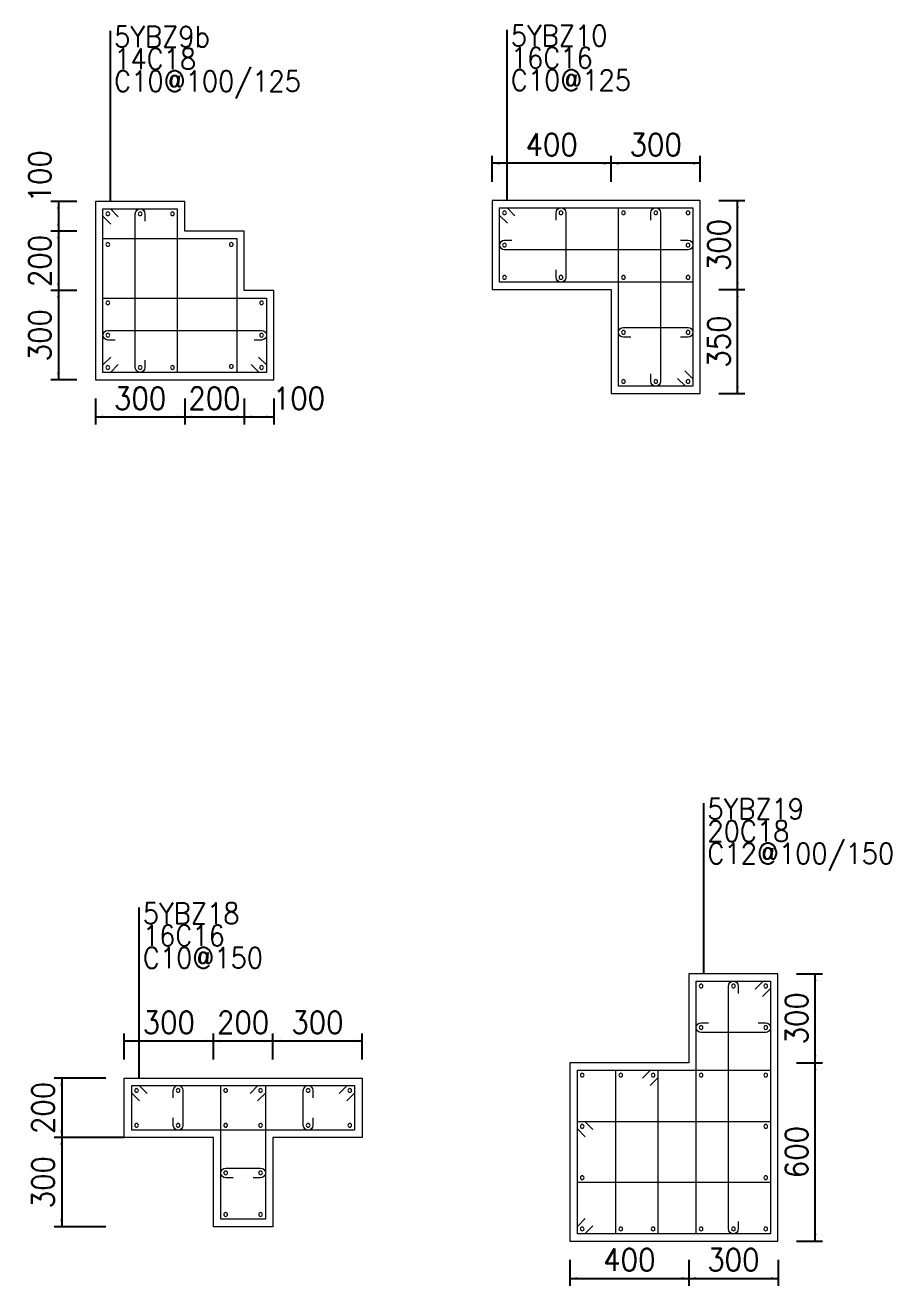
# Model space of a CAD drawing. Extents: x 292423 to 377252, y 106557 to 361882.
# Drawn here: x 334043 to 345706, y 185475 to 202442 of the extents above; entities that cross this region are included whole.
import ezdxf
from ezdxf.enums import TextEntityAlignment as Align

# ---------------------------------------------------------------- set-up
doc = ezdxf.new("R2010")
doc.units = 0
doc.header["$LTSCALE"] = 1000
for name, color, linetype, lineweight in [('REIN', 6, 'Continuous', 18), ('Z-柱大样外框', 7, 'ByLayer', 18), ('Z-详图标注', 3, 'Continuous', 18)]:
    doc.layers.add(name, color=color, linetype=linetype, lineweight=lineweight)
doc.layers.add('THIN', color=7, linetype='Continuous')
doc.layers.add('Y阴影', color=254, linetype='Continuous')
doc.styles.get("Standard").update_dxf_attribs({"font": 'standard'})
doc.dimstyles.get("Standard").update_dxf_attribs({"dimtxt": 300, "dimasz": 100, "dimexe": 100, "dimexo": 250, "dimgap": 100, "dimtad": 0, "dimtoh": 1, "dimdec": 0, "dimlfac": 0.25, "dimdsep": 46, "dimcen": 0.09, "dimclrt": 7, "dimadec": 0, "dimazin": 0, "dimtfac": 1, "dimtdec": 4, "dimtofl": 0, "dimtmove": 0, "dimatfit": 3, "dimfxl": 1, "dimtolj": 1, "dimtzin": 0, "dimarcsym": 0})

# ---------------------------------------------------------------- blocks, each defined once
blk = doc.blocks.new('*D839')
at = {"layer": 'Z-详图标注', "color": 0, "linetype": 'ByBlock', "lineweight": -2}
for p, q in [((337376, 188519), (337376, 188869)), ((338576, 188519), (338576, 188869)), ((338576, 188769), (337376, 188769))]:
    blk.add_line(p, q, dxfattribs=at)
for points in [[(337376, 188769), (337476, 188786), (337476, 188753)], [(338576, 188769), (338476, 188753), (338476, 188786)]]:
    blk.add_solid(points, dxfattribs=at)
at = {"layer": 'Z-详图标注', "color": 7, "linetype": 'Continuous', "lineweight": -2, "insert": (337976, 189019), "char_height": 300, "width": 566.67, "attachment_point": 5, "rotation": 359.9998}
blk.add_mtext('300', dxfattribs=at)
blk = doc.blocks.new('*D463')
at = {"layer": 'Z-详图标注', "color": 0, "linetype": 'ByBlock', "lineweight": -2}
for p, q in [((336576, 188519), (336576, 188869)), ((337376, 188519), (337376, 188869)), ((337376, 188769), (336576, 188769))]:
    blk.add_line(p, q, dxfattribs=at)
for points in [[(336576, 188769), (336676, 188786), (336676, 188753)], [(337376, 188769), (337276, 188753), (337276, 188786)]]:
    blk.add_solid(points, dxfattribs=at)
at = {"layer": 'Z-详图标注', "color": 7, "linetype": 'Continuous', "lineweight": -2, "insert": (336976, 189019), "char_height": 300, "width": 566.67, "attachment_point": 5, "rotation": 359.9998}
blk.add_mtext('200', dxfattribs=at)
blk = doc.blocks.new('*D518')
at = {"layer": 'Z-详图标注', "color": 0, "linetype": 'ByBlock', "lineweight": -2}
for p, q in [((335376, 188519), (335376, 188869)), ((336576, 188519), (336576, 188869)), ((336576, 188769), (335376, 188769))]:
    blk.add_line(p, q, dxfattribs=at)
for points in [[(335376, 188769), (335476, 188786), (335476, 188753)], [(336576, 188769), (336476, 188753), (336476, 188786)]]:
    blk.add_solid(points, dxfattribs=at)
at = {"layer": 'Z-详图标注', "color": 7, "linetype": 'Continuous', "lineweight": -2, "insert": (335976, 189019), "char_height": 300, "width": 566.67, "attachment_point": 5, "rotation": 359.9998}
blk.add_mtext('300', dxfattribs=at)
blk = doc.blocks.new('*D128')
at = {"layer": 'Z-详图标注', "color": 0, "linetype": 'ByBlock', "lineweight": -2}
for p, q in [((335126, 188269), (334434, 188269)), ((334534, 188269), (334534, 187469)), ((335126, 187469), (334434, 187469))]:
    blk.add_line(p, q, dxfattribs=at)
for points in [[(334534, 188269), (334550, 188169), (334517, 188169)], [(334534, 187469), (334517, 187569), (334550, 187569)]]:
    blk.add_solid(points, dxfattribs=at)
at = {"layer": 'Z-详图标注', "color": 7, "linetype": 'Continuous', "lineweight": -2, "insert": (334284, 187869), "char_height": 300, "width": 566.67, "attachment_point": 5, "rotation": 89.9997}
blk.add_mtext('200', dxfattribs=at)
blk = doc.blocks.new('*D621')
at = {"layer": 'Z-详图标注', "color": 0, "linetype": 'ByBlock', "lineweight": -2}
for p, q in [((335126, 187469), (334434, 187469)), ((334534, 187469), (334534, 186269)), ((335126, 186269), (334434, 186269))]:
    blk.add_line(p, q, dxfattribs=at)
for points in [[(334534, 187469), (334550, 187369), (334517, 187369)], [(334534, 186269), (334517, 186369), (334550, 186369)]]:
    blk.add_solid(points, dxfattribs=at)
at = {"layer": 'Z-详图标注', "color": 7, "linetype": 'Continuous', "lineweight": -2, "insert": (334284, 186869), "char_height": 300, "width": 566.67, "attachment_point": 5, "rotation": 89.9997}
blk.add_mtext('300', dxfattribs=at)
blk = doc.blocks.new('*D803')
at = {"layer": 'Z-详图标注', "color": 0, "linetype": 'ByBlock', "lineweight": -2}
for p, q in [((341375, 185825), (341375, 185475)), ((342975, 185825), (342975, 185475)), ((341375, 185575), (342975, 185575))]:
    blk.add_line(p, q, dxfattribs=at)
for points in [[(341375, 185575), (341475, 185591), (341475, 185558)], [(342975, 185575), (342875, 185558), (342875, 185591)]]:
    blk.add_solid(points, dxfattribs=at)
at = {"layer": 'Z-详图标注', "color": 7, "linetype": 'Continuous', "lineweight": -2, "insert": (342175, 185825), "char_height": 300, "width": 576.67, "attachment_point": 5}
blk.add_mtext('400', dxfattribs=at)
blk = doc.blocks.new('*D420')
at = {"layer": 'Z-详图标注', "color": 0, "linetype": 'ByBlock', "lineweight": -2}
for p, q in [((342975, 185825), (342975, 185475)), ((344175, 185825), (344175, 185475)), ((342975, 185575), (344175, 185575))]:
    blk.add_line(p, q, dxfattribs=at)
for points in [[(342975, 185575), (343075, 185591), (343075, 185558)], [(344175, 185575), (344075, 185558), (344075, 185591)]]:
    blk.add_solid(points, dxfattribs=at)
at = {"layer": 'Z-详图标注', "color": 7, "linetype": 'Continuous', "lineweight": -2, "insert": (343575, 185825), "char_height": 300, "width": 566.67, "attachment_point": 5}
blk.add_mtext('300', dxfattribs=at)
blk = doc.blocks.new('*D31')
at = {"layer": 'Z-详图标注', "color": 0, "linetype": 'ByBlock', "lineweight": -2}
for p, q in [((344425, 188476), (344775, 188476)), ((344675, 186075), (344675, 188476)), ((344425, 186075), (344775, 186075))]:
    blk.add_line(p, q, dxfattribs=at)
for points in [[(344675, 188476), (344691, 188376), (344658, 188376)], [(344675, 186075), (344658, 186175), (344691, 186175)]]:
    blk.add_solid(points, dxfattribs=at)
at = {"layer": 'Z-详图标注', "color": 7, "linetype": 'Continuous', "lineweight": -2, "insert": (344425, 187275), "char_height": 300, "width": 556.67, "attachment_point": 5, "rotation": 90}
blk.add_mtext('600', dxfattribs=at)
blk = doc.blocks.new('*D522')
at = {"layer": 'Z-详图标注', "color": 0, "linetype": 'ByBlock', "lineweight": -2}
for p, q in [((344425, 189675), (344775, 189675)), ((344675, 188476), (344675, 189675)), ((344425, 188476), (344775, 188476))]:
    blk.add_line(p, q, dxfattribs=at)
for points in [[(344675, 189675), (344691, 189575), (344658, 189575)], [(344675, 188476), (344658, 188576), (344691, 188576)]]:
    blk.add_solid(points, dxfattribs=at)
at = {"layer": 'Z-详图标注', "color": 7, "linetype": 'Continuous', "lineweight": -2, "insert": (344425, 189075), "char_height": 300, "width": 566.67, "attachment_point": 5, "rotation": 90}
blk.add_mtext('300', dxfattribs=at)
blk = doc.blocks.new('*D602')
at = {"layer": 'Z-详图标注', "color": 0, "linetype": 'ByBlock', "lineweight": -2}
for p, q in [((343379, 198883), (343729, 198883)), ((343629, 197483), (343629, 198883)), ((343379, 197483), (343729, 197483))]:
    blk.add_line(p, q, dxfattribs=at)
for points in [[(343629, 198883), (343646, 198783), (343613, 198783)], [(343629, 197483), (343613, 197583), (343646, 197583)]]:
    blk.add_solid(points, dxfattribs=at)
at = {"layer": 'Z-详图标注', "color": 7, "linetype": 'Continuous', "lineweight": -2, "insert": (343379, 198183), "char_height": 300, "width": 566.67, "attachment_point": 5, "rotation": 90}
blk.add_mtext('350', dxfattribs=at)
blk = doc.blocks.new('*D224')
at = {"layer": 'Z-详图标注', "color": 0, "linetype": 'ByBlock', "lineweight": -2}
for p, q in [((343379, 200083), (343729, 200083)), ((343629, 198883), (343629, 200083)), ((343379, 198883), (343729, 198883))]:
    blk.add_line(p, q, dxfattribs=at)
for points in [[(343629, 200083), (343646, 199983), (343613, 199983)], [(343629, 198883), (343613, 198983), (343646, 198983)]]:
    blk.add_solid(points, dxfattribs=at)
at = {"layer": 'Z-详图标注', "color": 7, "linetype": 'Continuous', "lineweight": -2, "insert": (343379, 199483), "char_height": 300, "width": 566.67, "attachment_point": 5, "rotation": 90}
blk.add_mtext('300', dxfattribs=at)
blk = doc.blocks.new('*D278')
at = {"layer": 'Z-详图标注', "color": 0, "linetype": 'ByBlock', "lineweight": -2}
for p, q in [((341929, 200333), (341929, 200683)), ((343129, 200583), (341929, 200583)), ((343129, 200333), (343129, 200683))]:
    blk.add_line(p, q, dxfattribs=at)
for points in [[(341929, 200583), (342029, 200599), (342029, 200566)], [(343129, 200583), (343029, 200566), (343029, 200599)]]:
    blk.add_solid(points, dxfattribs=at)
at = {"layer": 'Z-详图标注', "color": 7, "linetype": 'Continuous', "lineweight": -2, "insert": (342529, 200833), "char_height": 300, "width": 566.67, "attachment_point": 5}
blk.add_mtext('300', dxfattribs=at)
blk = doc.blocks.new('*D757')
at = {"layer": 'Z-详图标注', "color": 0, "linetype": 'ByBlock', "lineweight": -2}
for p, q in [((340329, 200333), (340329, 200683)), ((341929, 200583), (340329, 200583)), ((341929, 200333), (341929, 200683))]:
    blk.add_line(p, q, dxfattribs=at)
for points in [[(340329, 200583), (340429, 200599), (340429, 200566)], [(341929, 200583), (341829, 200566), (341829, 200599)]]:
    blk.add_solid(points, dxfattribs=at)
at = {"layer": 'Z-详图标注', "color": 7, "linetype": 'Continuous', "lineweight": -2, "insert": (341129, 200833), "char_height": 300, "width": 576.67, "attachment_point": 5}
blk.add_mtext('400', dxfattribs=at)
blk = doc.blocks.new('*D435')
at = {"layer": 'Z-详图标注', "color": 0, "linetype": 'ByBlock', "lineweight": -2}
for p, q in [((334740, 200069), (334390, 200069)), ((334490, 200069), (334490, 199669)), ((334740, 199669), (334390, 199669))]:
    blk.add_line(p, q, dxfattribs=at)
for points in [[(334490, 200069), (334507, 199969), (334473, 199969)], [(334490, 199669), (334473, 199769), (334507, 199769)]]:
    blk.add_solid(points, dxfattribs=at)
at = {"layer": 'Z-详图标注', "color": 7, "linetype": 'Continuous', "lineweight": -2, "insert": (334240, 200408), "char_height": 300, "width": 476.67, "attachment_point": 5, "rotation": 90}
blk.add_mtext('100', dxfattribs=at)
blk = doc.blocks.new('*D38')
at = {"layer": 'Z-详图标注', "color": 0, "linetype": 'ByBlock', "lineweight": -2}
for p, q in [((334740, 198869), (334390, 198869)), ((334490, 198869), (334490, 197669)), ((334740, 197669), (334390, 197669))]:
    blk.add_line(p, q, dxfattribs=at)
for points in [[(334490, 198869), (334507, 198769), (334473, 198769)], [(334490, 197669), (334473, 197769), (334507, 197769)]]:
    blk.add_solid(points, dxfattribs=at)
at = {"layer": 'Z-详图标注', "color": 7, "linetype": 'Continuous', "lineweight": -2, "insert": (334240, 198269), "char_height": 300, "width": 566.67, "attachment_point": 5, "rotation": 90}
blk.add_mtext('300', dxfattribs=at)
blk = doc.blocks.new('*D102')
at = {"layer": 'Z-详图标注', "color": 0, "linetype": 'ByBlock', "lineweight": -2}
for p, q in [((334990, 197419), (334990, 197069)), ((336190, 197419), (336190, 197069)), ((334990, 197169), (336190, 197169))]:
    blk.add_line(p, q, dxfattribs=at)
for points in [[(334990, 197169), (335090, 197186), (335090, 197153)], [(336190, 197169), (336090, 197153), (336090, 197186)]]:
    blk.add_solid(points, dxfattribs=at)
at = {"layer": 'Z-详图标注', "color": 7, "linetype": 'Continuous', "lineweight": -2, "insert": (335590, 197419), "char_height": 300, "width": 566.67, "attachment_point": 5}
blk.add_mtext('300', dxfattribs=at)
blk = doc.blocks.new('*D585')
at = {"layer": 'Z-详图标注', "color": 0, "linetype": 'ByBlock', "lineweight": -2}
for p, q in [((336190, 197419), (336190, 197069)), ((336990, 197419), (336990, 197069)), ((336190, 197169), (336990, 197169))]:
    blk.add_line(p, q, dxfattribs=at)
for points in [[(336190, 197169), (336290, 197186), (336290, 197153)], [(336990, 197169), (336890, 197153), (336890, 197186)]]:
    blk.add_solid(points, dxfattribs=at)
at = {"layer": 'Z-详图标注', "color": 7, "linetype": 'Continuous', "lineweight": -2, "insert": (336590, 197419), "char_height": 300, "width": 566.67, "attachment_point": 5}
blk.add_mtext('200', dxfattribs=at)
blk = doc.blocks.new('*D258')
at = {"layer": 'Z-详图标注', "color": 0, "linetype": 'ByBlock', "lineweight": -2}
for p, q in [((334740, 199669), (334390, 199669)), ((334490, 199669), (334490, 198869)), ((334740, 198869), (334390, 198869))]:
    blk.add_line(p, q, dxfattribs=at)
for points in [[(334490, 199669), (334507, 199569), (334473, 199569)], [(334490, 198869), (334473, 198969), (334507, 198969)]]:
    blk.add_solid(points, dxfattribs=at)
at = {"layer": 'Z-详图标注', "color": 7, "linetype": 'Continuous', "lineweight": -2, "insert": (334240, 199269), "char_height": 300, "width": 566.67, "attachment_point": 5, "rotation": 90}
blk.add_mtext('200', dxfattribs=at)
blk = doc.blocks.new('*D743')
at = {"layer": 'Z-详图标注', "color": 0, "linetype": 'ByBlock', "lineweight": -2}
for p, q in [((336990, 197419), (336990, 197069)), ((337390, 197419), (337390, 197069)), ((336990, 197169), (337390, 197169))]:
    blk.add_line(p, q, dxfattribs=at)
for points in [[(336990, 197169), (337090, 197186), (337090, 197153)], [(337390, 197169), (337290, 197153), (337290, 197186)]]:
    blk.add_solid(points, dxfattribs=at)
at = {"layer": 'Z-详图标注', "color": 7, "linetype": 'Continuous', "lineweight": -2, "insert": (337728, 197419), "char_height": 300, "width": 476.67, "attachment_point": 5}
blk.add_mtext('100', dxfattribs=at)

msp = doc.modelspace()

# ---------------------------------------------------------------- linework, layer by layer
at = {"layer": 'REIN', "color": 6}
for points in [[(335196, 199763.2), (335089.9, 199869.3), (335089.9, 199969.3), (336089.9, 199969.3), (336089.9, 197769.3), (335089.9, 197769.3), (335089.9, 199969.3), (335189.9, 199969.3), (335296, 199863.2)], [(340534.6, 199776.6), (340428.6, 199882.6), (340428.6, 199982.6), (343029.2, 199982.6), (343029.2, 198982.6), (340428.6, 198982.6), (340428.6, 199982.6), (340528.6, 199982.6), (340634.6, 199876.6)], [(342923.1, 197788.7), (343029.2, 197682.6), (343029.2, 197582.6), (342029.2, 197582.6), (342029.2, 199982.6), (343029.2, 199982.6), (343029.2, 197582.6), (342929.2, 197582.6), (342823.1, 197688.7)], [(335296, 197875.4), (335189.9, 197769.3), (335089.9, 197769.3), (335089.9, 199569.3), (336889.9, 199569.3), (336889.9, 197769.3), (335089.9, 197769.3), (335089.9, 197869.3), (335196, 197975.4)], [(337183.8, 197975.4), (337289.9, 197869.3), (337289.9, 197769.3), (335089.9, 197769.3), (335089.9, 198769.3), (337289.9, 198769.3), (337289.9, 197769.3), (337189.9, 197769.3), (337083.8, 197875.4)], [(343868.5, 189468.8), (343974.6, 189574.8), (344074.6, 189574.8), (344074.6, 186174.8), (343074.6, 186174.8), (343074.6, 189574.8), (344074.6, 189574.8), (344074.6, 189474.8), (343968.5, 189368.8)], [(341680.6, 186280.9), (341574.6, 186174.8), (341474.6, 186174.8), (341474.6, 188376), (344074.6, 188376), (344074.6, 186174.8), (341474.6, 186174.8), (341474.6, 186274.8), (341580.6, 186380.9)], [(342353.1, 188269.9), (342459.1, 188376), (342559.1, 188376), (342559.1, 186174.8), (341993.7, 186174.8), (341993.7, 188376), (342559.1, 188376), (342559.1, 188276), (342453.1, 188169.9)], [(335582.2, 187963.3), (335476.2, 188069.4), (335476.2, 188169.4), (337276.1, 188169.4), (337276.1, 187569.4), (335476.2, 187569.4), (335476.2, 188169.4), (335576.2, 188169.4), (335682.2, 188063.3)], [(338270.1, 188063.3), (338376.1, 188169.4), (338476.1, 188169.4), (338476.1, 187569.4), (335476.2, 187569.4), (335476.2, 188169.4), (338476.1, 188169.4), (338476.1, 188069.4), (338370.1, 187963.3)], [(337070.1, 188063.3), (337176.1, 188169.4), (337276.1, 188169.4), (337276.1, 186369.4), (336676.2, 186369.4), (336676.2, 188169.4), (337276.1, 188169.4), (337276.1, 188069.4), (337170.1, 187963.3)], [(341580.6, 187479.6), (341474.6, 187585.6), (341474.6, 187685.6), (344074.6, 187685.6), (344074.6, 186865.2), (341474.6, 186865.2), (341474.6, 187685.6), (341574.6, 187685.6), (341680.6, 187579.6)]]:
    msp.add_lwpolyline(points, dxfattribs=at)
for points in [[(335129.9, 199904.3, 1), (335179.9, 199904.3, 1)], [(335564.9, 199904.3, 1), (335614.9, 199904.3, 1)], [(335999.9, 199904.3, 1), (336049.9, 199904.3, 1)], [(340468.6, 199917.6, 1), (340518.6, 199917.6, 1)], [(341228.9, 199917.6, 1), (341278.9, 199917.6, 1)], [(342069.2, 199917.6, 1), (342119.2, 199917.6, 1)], [(342504.2, 199917.6, 1), (342554.2, 199917.6, 1)], [(342939.2, 199917.6, 1), (342989.2, 199917.6, 1)], [(335129.9, 199490.7, 1), (335179.9, 199490.7, 1)], [(336791.8, 199490.7, 1), (336841.8, 199490.7, 1)], [(340468.6, 199482.6, 1), (340518.6, 199482.6, 1)], [(342939.2, 199482.6, 1), (342989.2, 199482.6, 1)], [(340468.6, 199047.6, 1), (340518.6, 199047.6, 1)], [(341228.9, 199047.6, 1), (341278.9, 199047.6, 1)], [(342069.2, 199047.6, 1), (342119.2, 199047.6, 1)], [(342939.2, 199047.6, 1), (342989.2, 199047.6, 1)], [(335129.9, 198704.3, 1), (335179.9, 198704.3, 1)], [(337199.9, 198704.3, 1), (337249.9, 198704.3, 1)], [(335129.9, 198269.3, 1), (335179.9, 198269.3, 1)], [(337199.9, 198269.3, 1), (337249.9, 198269.3, 1)], [(342069.2, 198307.6, 1), (342119.2, 198307.6, 1)], [(342939.2, 198307.6, 1), (342989.2, 198307.6, 1)], [(335129.9, 197834.3, 1), (335179.9, 197834.3, 1)], [(335564.9, 197834.3, 1), (335614.9, 197834.3, 1)], [(335999.9, 197834.3, 1), (336049.9, 197834.3, 1)], [(336791.8, 197848.9, 1), (336841.8, 197848.9, 1)], [(337199.9, 197834.3, 1), (337249.9, 197834.3, 1)], [(342069.2, 197647.6, 1), (342119.2, 197647.6, 1)], [(342504.2, 197647.6, 1), (342554.2, 197647.6, 1)], [(342939.2, 197647.6, 1), (342989.2, 197647.6, 1)], [(343114.6, 189509.8, 1), (343164.6, 189509.8, 1)], [(343549.6, 189509.8, 1), (343599.6, 189509.8, 1)], [(343984.6, 189509.8, 1), (344034.6, 189509.8, 1)], [(343114.6, 188950.4, 1), (343164.6, 188950.4, 1)], [(343984.6, 188950.4, 1), (344034.6, 188950.4, 1)], [(341514.6, 188311, 1), (341564.6, 188311, 1)], [(342033.7, 188311, 1), (342083.7, 188311, 1)], [(342469.1, 188311, 1), (342519.1, 188311, 1)], [(343114.6, 188311, 1), (343164.6, 188311, 1)], [(343984.6, 188311, 1), (344034.6, 188311, 1)], [(335516.2, 188104.4, 1), (335566.2, 188104.4, 1)], [(336076.2, 188104.4, 1), (336126.2, 188104.4, 1)], [(336716.2, 188104.4, 1), (336766.2, 188104.4, 1)], [(337186.1, 188104.4, 1), (337236.1, 188104.4, 1)], [(337826.1, 188104.4, 1), (337876.1, 188104.4, 1)], [(338386.1, 188104.4, 1), (338436.1, 188104.4, 1)], [(335516.2, 187634.4, 1), (335566.2, 187634.4, 1)], [(336076.2, 187634.4, 1), (336126.2, 187634.4, 1)], [(336716.2, 187634.4, 1), (336766.2, 187634.4, 1)], [(337186.1, 187634.4, 1), (337236.1, 187634.4, 1)], [(337826.1, 187634.4, 1), (337876.1, 187634.4, 1)], [(338386.1, 187634.4, 1), (338436.1, 187634.4, 1)], [(341514.6, 187620.6, 1), (341564.6, 187620.6, 1)], [(343984.6, 187620.6, 1), (344034.6, 187620.6, 1)], [(336716.2, 186994.4, 1), (336766.2, 186994.4, 1)], [(337186.1, 186994.4, 1), (337236.1, 186994.4, 1)], [(341514.6, 186930.2, 1), (341564.6, 186930.2, 1)], [(343984.6, 186930.2, 1), (344034.6, 186930.2, 1)], [(336716.2, 186434.4, 1), (336766.2, 186434.4, 1)], [(337186.1, 186434.4, 1), (337236.1, 186434.4, 1)], [(341514.6, 186239.8, 1), (341564.6, 186239.8, 1)], [(342033.7, 186239.8, 1), (342083.7, 186239.8, 1)], [(342469.1, 186239.8, 1), (342519.1, 186239.8, 1)], [(343114.6, 186239.8, 1), (343164.6, 186239.8, 1)], [(343549.6, 186239.8, 1), (343599.6, 186239.8, 1)], [(343984.6, 186239.8, 1), (344034.6, 186239.8, 1)]]:
    msp.add_lwpolyline(points, format="xyb", close=True, dxfattribs=at)
for points in [[(335654.9, 197934.3), (335654.9, 197834.3, -1), (335524.9, 197834.3), (335524.9, 199904.3, -1), (335654.9, 199904.3), (335654.9, 199804.3)], [(341188.9, 199817.6), (341188.9, 199917.6, -1), (341318.9, 199917.6), (341318.9, 199047.6, -1), (341188.9, 199047.6), (341188.9, 199147.6)], [(342464.2, 199817.6), (342464.2, 199917.6, -1), (342594.2, 199917.6), (342594.2, 197647.6, -1), (342464.2, 197647.6), (342464.2, 197747.6)], [(342864.2, 199547.6), (342964.2, 199547.6, -1), (342964.2, 199417.6), (340493.6, 199417.6, -1), (340493.6, 199547.6), (340593.6, 199547.6)], [(342194.2, 198242.6), (342094.2, 198242.6, -1), (342094.2, 198372.6), (342964.2, 198372.6, -1), (342964.2, 198242.6), (342864.2, 198242.6)], [(335254.9, 198204.3), (335154.9, 198204.3, -1), (335154.9, 198334.3), (337224.9, 198334.3, -1), (337224.9, 198204.3), (337124.9, 198204.3)], [(343639.6, 186339.8), (343639.6, 186239.8, -1), (343509.6, 186239.8), (343509.6, 189509.8, -1), (343639.6, 189509.8), (343639.6, 189409.8)], [(343909.6, 189015.4), (344009.6, 189015.4, -1), (344009.6, 188885.4), (343139.6, 188885.4, -1), (343139.6, 189015.4), (343239.6, 189015.4)], [(336036.2, 188004.4), (336036.2, 188104.4, -1), (336166.2, 188104.4), (336166.2, 187634.4, -1), (336036.2, 187634.4), (336036.2, 187734.4)], [(337916.1, 187734.4), (337916.1, 187634.4, -1), (337786.1, 187634.4), (337786.1, 188104.4, -1), (337916.1, 188104.4), (337916.1, 188004.4)], [(336841.2, 186929.4), (336741.2, 186929.4, -1), (336741.2, 187059.4), (337211.1, 187059.4, -1), (337211.1, 186929.4), (337111.1, 186929.4)]]:
    msp.add_lwpolyline(points, format="xyb", dxfattribs=at)
at = {"layer": 'THIN'}
msp.add_line((335376.2, 187469.4), (334876.2, 187469.4), dxfattribs=at)
at = {"layer": 'Y阴影'}
for p, q in [((335189.9, 200064.3), (335189.9, 202364.3)), ((340528.6, 200077.6), (340528.6, 202377.6)), ((343174.6, 189669.8), (343174.6, 191969.8)), ((335576.2, 188264.4), (335576.2, 190564.4))]:
    msp.add_line(p, q, dxfattribs=at)
at = {"layer": 'Z-柱大样外框'}
for points in [[(334989.9, 197669.3), (337389.9, 197669.3), (337389.9, 198869.3), (336989.9, 198869.3), (336989.9, 199669.3), (336189.9, 199669.3), (336189.9, 200069.3), (334989.9, 200069.3)], [(340328.6, 200082.6), (340328.6, 198882.6), (341929.2, 198882.6), (341929.2, 197482.6), (343129.2, 197482.6), (343129.2, 200082.6), (340328.6, 200082.6)], [(344174.6, 189674.8), (342974.6, 189674.8), (342974.6, 188476), (341374.6, 188476), (341374.6, 186074.8), (344174.6, 186074.8), (344174.6, 189674.8)], [(336576.2, 186269.4), (336576.2, 187469.4), (335376.2, 187469.4), (335376.2, 188269.4), (338576.1, 188269.4), (338576.1, 187469.4), (337376.1, 187469.4), (337376.1, 186269.4)]]:
    msp.add_lwpolyline(points, close=True, dxfattribs=at)

# ---------------------------------------------------------------- texts
at = {"layer": 'Y阴影'}
for s, p in [('5YBZ9b', (335239.9, 202064.3)), ('5YBZ10', (340578.6, 202077.6)), ('14C18', (335239.9, 201764.3)), ('16C16', (340578.6, 201777.6)), ('C10@100/125', (335239.9, 201464.3)), ('C10@125', (340578.6, 201477.6)), ('5YBZ19', (343224.6, 191669.8)), ('20C18', (343224.6, 191369.8)), ('C12@100/150', (343224.6, 191069.8)), ('5YBZ18', (335626.2, 190264.4)), ('16C16', (335626.2, 189964.4)), ('C10@150', (335626.2, 189664.4))]:
    msp.add_text(s, height=280, dxfattribs=at).set_placement(p, align=Align.BOTTOM_LEFT)

# ---------------------------------------------------------------- dimensions: what is measured, and where the dimension line sits
at = {"layer": 'Z-详图标注'}
for base, p1, p2, angle, picture, middle in [((340328.6, 200582.6), (341929.2, 200082.6), (340328.6, 200082.6), 180, '*D757', (341128.9, 200832.6)), ((341929.2, 200582.6), (343129.2, 200082.6), (341929.2, 200082.6), 180, '*D278', (342529.2, 200832.6)), ((334489.9, 199669.3), (334989.9, 200069.3), (334989.9, 199669.3), 270, '*D435', (334239.9, 199869.3)), ((343629.2, 200082.6), (343129.2, 198882.6), (343129.2, 200082.6), 90, '*D224', (343379.2, 199482.6)), ((334489.9, 198869.3), (334989.9, 199669.3), (334989.9, 198869.3), 270, '*D258', (334239.9, 199269.3)), ((334489.9, 197669.3), (334989.9, 198869.3), (334989.9, 197669.3), 270, '*D38', (334239.9, 198269.3)), ((343629.2, 198882.6), (343129.2, 197482.6), (343129.2, 198882.6), 90, '*D602', (343379.2, 198182.6)), ((344674.6, 189674.8), (344174.6, 188476), (344174.6, 189674.8), 90, '*D522', (344424.6, 189075.4)), ((335376.2, 188769.4), (336576.2, 188269.4), (335376.2, 188269.4), 179.99976, '*D518', (335976.2, 189019.4)), ((336576.2, 188769.4), (337376.1, 188269.4), (336576.2, 188269.4), 179.99976, '*D463', (336976.2, 189019.4)), ((337376.1, 188769.4), (338576.1, 188269.4), (337376.1, 188269.4), 179.99976, '*D839', (337976.1, 189019.4)), ((344674.6, 188476), (344174.6, 186074.8), (344174.6, 188476), 90, '*D31', (344424.6, 187275.4)), ((334533.7, 187469.4), (335376.2, 188269.4), (335376.2, 187469.4), 269.99974, '*D128', (334283.7, 187869.4)), ((334533.7, 186269.4), (335376.2, 187469.4), (335376.2, 186269.4), 269.99974, '*D621', (334283.7, 186869.4))]:
    dim = msp.add_linear_dim(base=base, p1=p1, p2=p2, angle=angle, dimstyle='Standard', dxfattribs=at)
    dim.commit()
    dim.dimension.update_dxf_attribs({"geometry": picture, "text_midpoint": middle})
for base, p1, p2, picture, middle in [((336189.9, 197169.3), (334989.9, 197669.3), (336189.9, 197669.3), '*D102', (335589.9, 197419.3)), ((336989.9, 197169.3), (336189.9, 197669.3), (336989.9, 197669.3), '*D585', (336589.9, 197419.3)), ((337389.9, 197169.3), (336989.9, 197669.3), (337389.9, 197669.3), '*D743', (337189.9, 197419.3)), ((342974.6, 185574.8), (341374.6, 186074.8), (342974.6, 186074.8), '*D803', (342174.6, 185824.8)), ((344174.6, 185574.8), (342974.6, 186074.8), (344174.6, 186074.8), '*D420', (343574.6, 185824.8))]:
    dim = msp.add_linear_dim(base=base, p1=p1, p2=p2, dimstyle='Standard', dxfattribs=at)
    dim.commit()
    dim.dimension.update_dxf_attribs({"geometry": picture, "text_midpoint": middle})

doc.saveas('drawing.dxf')
